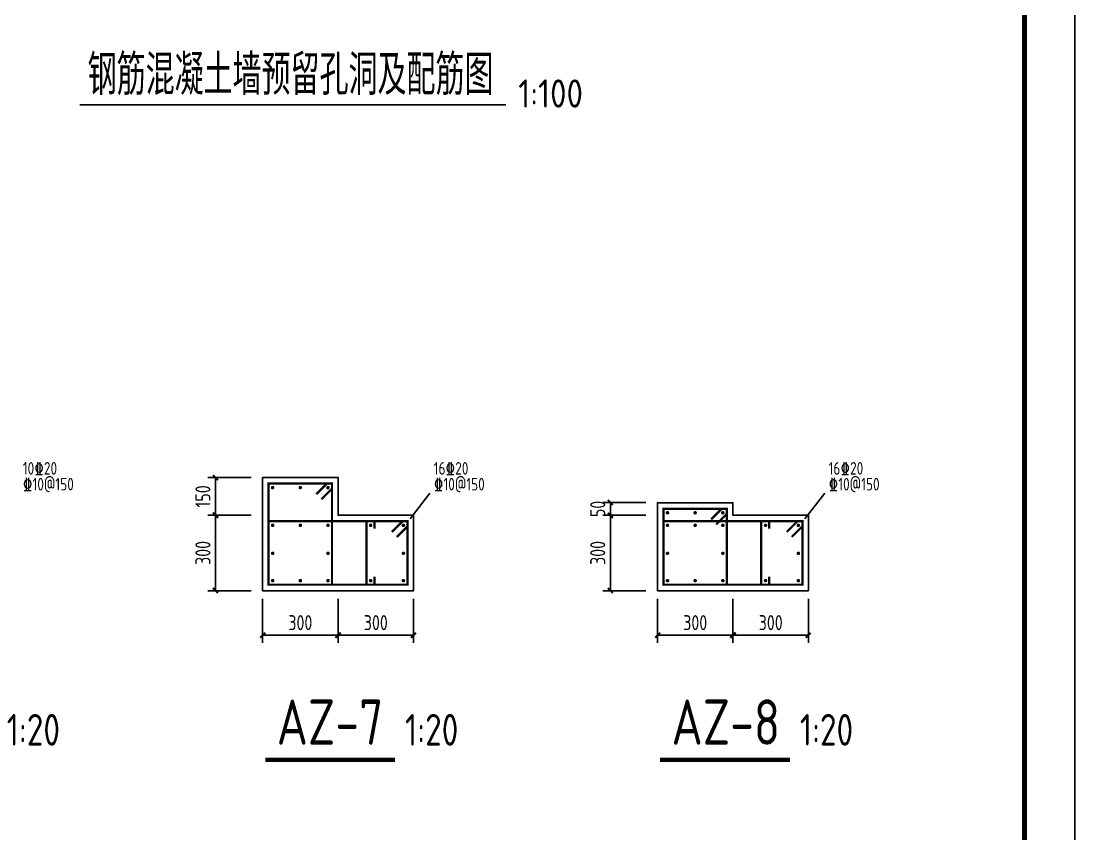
# Model space of a CAD drawing. Header units: millimetres. Extents: x 893615 to 897539, y 39650 to 40458.
# Drawn here: x 896379 to 896588.4, y 39811.8 to 39973.4 of the extents above; entities that cross this region are included whole.
import ezdxf

# ---------------------------------------------------------------- set-up
doc = ezdxf.new("R2010")
doc.units = ezdxf.units.MM
doc.header["$LTSCALE"] = 1000
doc.header["$MEASUREMENT"] = 0
for name, color, linetype in [('AXIS', 3, 'Continuous'), ('PUB_DIM', 3, 'Continuous'), ('PUB_TEXT', 7, 'Continuous'), ('文字', 7, 'Continuous'), ('柱', 2, 'Continuous'), ('柱__箍筋', 1, 'Continuous'), ('柱__纵筋', 1, 'Continuous'), ('柱__钢筋标注', 7, 'Continuous')]:
    doc.layers.add(name, color=color, linetype=linetype)
doc.styles.add('GBHZ', font='gbenor.shx', dxfattribs={"width": 0.9, "bigfont": 'gbcbig.shx'})
doc.styles.get("Standard").update_dxf_attribs({"font": 'gbenor.shx', "bigfont": 'gbcbig.shx'})
doc.dimstyles.new('Y20', dxfattribs={"dimscale": 0, "dimtxt": 3, "dimasz": 0.01, "dimexe": 1.5, "dimexo": 0.03, "dimgap": 1, "dimtad": 1, "dimdec": 0, "dimlfac": 20, "dimzin": 0, "dimdsep": 46, "dimtxsty": 'GBHZ', "dimblk1": 'DX', "dimblk2": 'DX', "dimsah": 1, "dimcen": 0.09, "dimdle": 1, "dimadec": 0, "dimazin": 0, "dimtfac": 1, "dimtdec": 0, "dimtix": 1, "dimtmove": 2, "dimatfit": 3, "dimldrblk": 'DX', "dimfxl": 0, "dimtolj": 1, "dimtzin": 0, "dimarcsym": 0})

# ---------------------------------------------------------------- blocks, each defined once
blk = doc.blocks.new('DX')
at = {"color": 0, "linetype": 'ByBlock', "const_width": 40}
blk.add_lwpolyline([(-54, -51), (46, 49)], dxfattribs=at)
blk = doc.blocks.new('*D384')
at = {"layer": 'AXIS', "color": 0, "lineweight": -2, "transparency": 16777216}
for p, q in [((896441.99, 39858.52), (896441.99, 39849.77)), ((896456.99, 39858.52), (896456.99, 39849.77)), ((896442, 39851.27), (896456.98, 39851.27))]:
    blk.add_line(p, q, dxfattribs=at)
at = {"layer": 'Defpoints', "color": 0, "transparency": 16777216}
for p in [(896441.99, 39858.55), (896456.99, 39858.55), (896456.99, 39851.27)]:
    blk.add_point(p, dxfattribs=at)
at = {"layer": 'AXIS', "color": 0, "lineweight": -2, "transparency": 16777216, "xscale": 0.01, "yscale": 0.01, "zscale": 0.01, "rotation": 180}
blk.add_blockref('DX', (896441.99, 39851.27), dxfattribs=at)
at = {"layer": 'AXIS', "color": 0, "lineweight": -2, "transparency": 16777216, "xscale": 0.01, "yscale": 0.01, "zscale": 0.01}
blk.add_blockref('DX', (896456.99, 39851.27), dxfattribs=at)
at = {"layer": 'AXIS', "color": 0, "transparency": 16777216, "insert": (896449.49, 39853.77), "char_height": 3, "attachment_point": 5, "style": 'GBHZ'}
blk.add_mtext('\\A1;300', dxfattribs=at)
blk = doc.blocks.new('*D385')
at = {"layer": 'AXIS', "color": 0, "lineweight": -2, "transparency": 16777216}
for p, q in [((896424.69, 39882.63), (896416.13, 39882.63)), ((896417.63, 39882.62), (896417.63, 39875.14)), ((896424.69, 39875.13), (896416.13, 39875.13))]:
    blk.add_line(p, q, dxfattribs=at)
at = {"layer": 'Defpoints', "color": 0, "transparency": 16777216}
for p in [(896424.72, 39882.63), (896417.63, 39875.13), (896424.72, 39875.13)]:
    blk.add_point(p, dxfattribs=at)
at = {"layer": 'AXIS', "color": 0, "lineweight": -2, "transparency": 16777216, "xscale": 0.01, "yscale": 0.01, "zscale": 0.01}
for p, rotation in [((896417.63, 39882.63), 90), ((896417.63, 39875.13), 270)]:
    blk.add_blockref('DX', p, dxfattribs=dict(at, rotation=rotation))
at = {"layer": 'AXIS', "color": 0, "transparency": 16777216, "insert": (896415.13, 39878.88), "char_height": 3, "attachment_point": 5, "rotation": 90, "style": 'GBHZ'}
blk.add_mtext('\\A1;150', dxfattribs=at)
blk = doc.blocks.new('*D386')
at = {"layer": 'AXIS', "color": 0, "lineweight": -2, "transparency": 16777216}
for p, q in [((896424.69, 39875.13), (896416.13, 39875.13)), ((896417.63, 39860.14), (896417.63, 39875.12)), ((896424.69, 39860.13), (896416.13, 39860.13))]:
    blk.add_line(p, q, dxfattribs=at)
at = {"layer": 'Defpoints', "color": 0, "transparency": 16777216}
for p in [(896417.63, 39875.13), (896424.72, 39875.13), (896424.72, 39860.13)]:
    blk.add_point(p, dxfattribs=at)
at = {"layer": 'AXIS', "color": 0, "lineweight": -2, "transparency": 16777216, "xscale": 0.01, "yscale": 0.01, "zscale": 0.01}
for p, rotation in [((896417.63, 39875.13), 90), ((896417.63, 39860.13), 270)]:
    blk.add_blockref('DX', p, dxfattribs=dict(at, rotation=rotation))
at = {"layer": 'AXIS', "color": 0, "transparency": 16777216, "insert": (896415.13, 39867.63), "char_height": 3, "attachment_point": 5, "rotation": 90, "style": 'GBHZ'}
blk.add_mtext('\\A1;300', dxfattribs=at)
blk = doc.blocks.new('*D387')
at = {"layer": 'AXIS', "color": 0, "lineweight": -2, "transparency": 16777216}
for p, q in [((896426.99, 39858.52), (896426.99, 39849.77)), ((896441.99, 39858.52), (896441.99, 39849.77)), ((896441.98, 39851.27), (896427, 39851.27))]:
    blk.add_line(p, q, dxfattribs=at)
at = {"layer": 'Defpoints', "color": 0, "transparency": 16777216}
for p in [(896426.99, 39858.55), (896441.99, 39858.55), (896426.99, 39851.27)]:
    blk.add_point(p, dxfattribs=at)
at = {"layer": 'AXIS', "color": 0, "lineweight": -2, "transparency": 16777216, "xscale": 0.01, "yscale": 0.01, "zscale": 0.01, "rotation": 180}
blk.add_blockref('DX', (896426.99, 39851.27), dxfattribs=at)
at = {"layer": 'AXIS', "color": 0, "lineweight": -2, "transparency": 16777216, "xscale": 0.01, "yscale": 0.01, "zscale": 0.01}
blk.add_blockref('DX', (896441.99, 39851.27), dxfattribs=at)
at = {"layer": 'AXIS', "color": 0, "transparency": 16777216, "insert": (896434.49, 39853.77), "char_height": 3, "attachment_point": 5, "style": 'GBHZ'}
blk.add_mtext('\\A1;300', dxfattribs=at)
blk = doc.blocks.new('*D388')
at = {"layer": 'AXIS', "color": 0, "lineweight": -2, "transparency": 16777216}
for p, q in [((896520.47, 39858.52), (896520.47, 39849.77)), ((896535.47, 39858.52), (896535.47, 39849.77)), ((896520.48, 39851.27), (896535.46, 39851.27))]:
    blk.add_line(p, q, dxfattribs=at)
at = {"layer": 'Defpoints', "color": 0, "transparency": 16777216}
for p in [(896520.47, 39858.55), (896535.47, 39858.55), (896535.47, 39851.27)]:
    blk.add_point(p, dxfattribs=at)
at = {"layer": 'AXIS', "color": 0, "lineweight": -2, "transparency": 16777216, "xscale": 0.01, "yscale": 0.01, "zscale": 0.01, "rotation": 180}
blk.add_blockref('DX', (896520.47, 39851.27), dxfattribs=at)
at = {"layer": 'AXIS', "color": 0, "lineweight": -2, "transparency": 16777216, "xscale": 0.01, "yscale": 0.01, "zscale": 0.01}
blk.add_blockref('DX', (896535.47, 39851.27), dxfattribs=at)
at = {"layer": 'AXIS', "color": 0, "transparency": 16777216, "insert": (896527.97, 39853.77), "char_height": 3, "attachment_point": 5, "style": 'GBHZ'}
blk.add_mtext('\\A1;300', dxfattribs=at)
blk = doc.blocks.new('*D389')
at = {"layer": 'AXIS', "color": 0, "lineweight": -2, "transparency": 16777216}
for p, q in [((896503.16, 39877.63), (896494.6, 39877.63)), ((896496.1, 39877.64), (896496.1, 39877.65)), ((896496.1, 39877.63), (896496.1, 39875.13)), ((896503.16, 39875.13), (896494.6, 39875.13)), ((896496.1, 39875.12), (896496.1, 39875.11))]:
    blk.add_line(p, q, dxfattribs=at)
at = {"layer": 'Defpoints', "color": 0, "transparency": 16777216}
for p in [(896503.19, 39877.63), (896496.1, 39875.13), (896503.19, 39875.13)]:
    blk.add_point(p, dxfattribs=at)
at = {"layer": 'AXIS', "color": 0, "lineweight": -2, "transparency": 16777216, "xscale": 0.01, "yscale": 0.01, "zscale": 0.01}
for p, rotation in [((896496.1, 39877.63), 270), ((896496.1, 39875.13), 90)]:
    blk.add_blockref('DX', p, dxfattribs=dict(at, rotation=rotation))
at = {"layer": 'AXIS', "color": 0, "transparency": 16777216, "insert": (896493.6, 39876.38), "char_height": 3, "attachment_point": 5, "rotation": 90, "style": 'GBHZ'}
blk.add_mtext('\\A1;50', dxfattribs=at)
blk = doc.blocks.new('*D390')
at = {"layer": 'AXIS', "color": 0, "lineweight": -2, "transparency": 16777216}
for p, q in [((896503.16, 39875.13), (896494.6, 39875.13)), ((896496.1, 39860.14), (896496.1, 39875.12)), ((896503.16, 39860.13), (896494.6, 39860.13))]:
    blk.add_line(p, q, dxfattribs=at)
at = {"layer": 'Defpoints', "color": 0, "transparency": 16777216}
for p in [(896496.1, 39875.13), (896503.19, 39875.13), (896503.19, 39860.13)]:
    blk.add_point(p, dxfattribs=at)
at = {"layer": 'AXIS', "color": 0, "lineweight": -2, "transparency": 16777216, "xscale": 0.01, "yscale": 0.01, "zscale": 0.01}
for p, rotation in [((896496.1, 39875.13), 90), ((896496.1, 39860.13), 270)]:
    blk.add_blockref('DX', p, dxfattribs=dict(at, rotation=rotation))
at = {"layer": 'AXIS', "color": 0, "transparency": 16777216, "insert": (896493.6, 39867.63), "char_height": 3, "attachment_point": 5, "rotation": 90, "style": 'GBHZ'}
blk.add_mtext('\\A1;300', dxfattribs=at)
blk = doc.blocks.new('*D391')
at = {"layer": 'AXIS', "color": 0, "lineweight": -2, "transparency": 16777216}
for p, q in [((896505.47, 39858.52), (896505.47, 39849.77)), ((896520.47, 39858.52), (896520.47, 39849.77)), ((896520.46, 39851.27), (896505.48, 39851.27))]:
    blk.add_line(p, q, dxfattribs=at)
at = {"layer": 'Defpoints', "color": 0, "transparency": 16777216}
for p in [(896505.47, 39858.55), (896520.47, 39858.55), (896505.47, 39851.27)]:
    blk.add_point(p, dxfattribs=at)
at = {"layer": 'AXIS', "color": 0, "lineweight": -2, "transparency": 16777216, "xscale": 0.01, "yscale": 0.01, "zscale": 0.01, "rotation": 180}
blk.add_blockref('DX', (896505.47, 39851.27), dxfattribs=at)
at = {"layer": 'AXIS', "color": 0, "lineweight": -2, "transparency": 16777216, "xscale": 0.01, "yscale": 0.01, "zscale": 0.01}
blk.add_blockref('DX', (896520.47, 39851.27), dxfattribs=at)
at = {"layer": 'AXIS', "color": 0, "transparency": 16777216, "insert": (896512.97, 39853.77), "char_height": 3, "attachment_point": 5, "style": 'GBHZ'}
blk.add_mtext('\\A1;300', dxfattribs=at)

msp = doc.modelspace()

# ---------------------------------------------------------------- linework, layer by layer
at = {"color": 0}
msp.add_line((896588.431, 40244.145), (896588.431, 39650.145), dxfattribs=at)
at = {"color": 0, "const_width": 1}
msp.add_lwpolyline([(896578.431, 39660.145), (895772.431, 39660.145), (895772.431, 40234.145), (896578.431, 40234.145)], close=True, dxfattribs=at)
at = {"layer": 'PUB_DIM', "const_width": 0.875}
for points in [[(896427.508, 39826.492), (896453.318, 39826.492)], [(896505.981, 39826.492), (896531.791, 39826.492)]]:
    msp.add_lwpolyline(points, dxfattribs=at)
at = {"layer": '文字', "color": 6, "const_width": 0.32}
msp.add_lwpolyline([(896390.622, 39956.742), (896475.35, 39956.742)], dxfattribs=at)
at = {"layer": '柱'}
for points in [[(896426.993, 39860.127), (896456.993, 39860.127), (896456.993, 39875.127), (896441.993, 39875.127), (896441.993, 39882.627), (896426.993, 39882.627), (896426.993, 39860.127)], [(896505.466, 39860.127), (896535.466, 39860.127), (896535.466, 39875.127), (896520.466, 39875.127), (896520.466, 39877.627), (896505.466, 39877.627), (896505.466, 39860.127)]]:
    msp.add_lwpolyline(points, dxfattribs=at)
at = {"layer": '柱__箍筋', "const_width": 0.35}
for points in [[(896428.984, 39880.797, -1), (896428.984, 39880.447, -1), (896428.984, 39880.797, -1)], [(896434.661, 39880.62, 1), (896434.311, 39880.62, 1), (896434.661, 39880.62, 1)], [(896439.984, 39880.797, -1), (896439.984, 39880.447, -1), (896439.984, 39880.797, -1)], [(896507.457, 39875.797, -1), (896507.457, 39875.447, -1), (896507.457, 39875.797, -1)], [(896513.135, 39875.62, 1), (896512.785, 39875.62, 1), (896513.135, 39875.62, 1)], [(896518.457, 39875.797, -1), (896518.457, 39875.447, -1), (896518.457, 39875.797, -1)], [(896429.162, 39873.118, 1), (896428.812, 39873.118, 1), (896429.162, 39873.118, 1)], [(896434.661, 39873.118, 1), (896434.311, 39873.118, 1), (896434.661, 39873.118, 1)], [(896439.987, 39873.293, -1), (896439.987, 39872.943, -1), (896439.987, 39873.293, -1)], [(896448.646, 39873.118, 1), (896448.296, 39873.118, 1), (896448.646, 39873.118, 1)], [(896455.162, 39873.118, 1), (896454.812, 39873.118, 1), (896455.162, 39873.118, 1)], [(896507.636, 39873.118, 1), (896507.286, 39873.118, 1), (896507.636, 39873.118, 1)], [(896513.134, 39873.118, 1), (896512.784, 39873.118, 1), (896513.134, 39873.118, 1)], [(896518.461, 39873.293, -1), (896518.461, 39872.943, -1), (896518.461, 39873.293, -1)], [(896527.119, 39873.118, 1), (896526.769, 39873.118, 1), (896527.119, 39873.118, 1)], [(896533.636, 39873.118, 1), (896533.286, 39873.118, 1), (896533.636, 39873.118, 1)], [(896429.162, 39867.554, 1), (896428.812, 39867.554, 1), (896429.162, 39867.554, 1)], [(896439.987, 39867.729, -1), (896439.987, 39867.379, -1), (896439.987, 39867.729, -1)], [(896454.99, 39867.729, -1), (896454.99, 39867.379, -1), (896454.99, 39867.729, -1)], [(896507.636, 39867.554, 1), (896507.286, 39867.554, 1), (896507.636, 39867.554, 1)], [(896518.461, 39867.729, -1), (896518.461, 39867.379, -1), (896518.461, 39867.729, -1)], [(896533.463, 39867.729, -1), (896533.463, 39867.379, -1), (896533.463, 39867.729, -1)], [(896429.163, 39862.118, 1), (896428.813, 39862.118, 1), (896429.163, 39862.118, 1)], [(896434.661, 39862.118, 1), (896434.311, 39862.118, 1), (896434.661, 39862.118, 1)], [(896439.984, 39862.297, -1), (896439.984, 39861.947, -1), (896439.984, 39862.297, -1)], [(896448.646, 39862.118, 1), (896448.296, 39862.118, 1), (896448.646, 39862.118, 1)], [(896455.163, 39862.118, 1), (896454.813, 39862.118, 1), (896455.163, 39862.118, 1)], [(896507.636, 39862.118, 1), (896507.286, 39862.118, 1), (896507.636, 39862.118, 1)], [(896513.135, 39862.118, 1), (896512.785, 39862.118, 1), (896513.135, 39862.118, 1)], [(896518.457, 39862.297, -1), (896518.457, 39861.947, -1), (896518.457, 39862.297, -1)], [(896527.119, 39862.118, 1), (896526.769, 39862.118, 1), (896527.119, 39862.118, 1)], [(896533.636, 39862.118, 1), (896533.286, 39862.118, 1), (896533.636, 39862.118, 1)]]:
    msp.add_lwpolyline(points, format="xyb", dxfattribs=at)
at = {"layer": '柱__纵筋', "const_width": 0.45}
for points in [[(896428.19, 39861.327), (896428.19, 39881.427), (896440.79, 39881.427), (896440.79, 39861.327), (896428.19, 39861.327)], [(896437.67, 39879.304), (896439.79, 39881.427)], [(896438.67, 39878.305), (896440.79, 39880.427)], [(896506.664, 39861.327), (896506.664, 39876.427), (896519.264, 39876.427), (896519.264, 39861.327), (896506.664, 39861.327)], [(896516.143, 39874.304), (896518.263, 39876.427)], [(896517.143, 39873.305), (896519.264, 39875.427)], [(896428.193, 39861.325), (896455.793, 39861.325), (896455.793, 39873.925), (896428.193, 39873.925), (896428.193, 39861.325)], [(896447.622, 39861.325), (896447.622, 39873.925)], [(896449.216, 39873.925), (896449.216, 39872.456)], [(896452.67, 39871.804), (896454.793, 39873.925)], [(896453.67, 39870.804), (896455.792, 39872.925)], [(896506.666, 39861.325), (896534.266, 39861.325), (896534.266, 39873.925), (896506.666, 39873.925), (896506.666, 39861.325)], [(896526.095, 39861.325), (896526.095, 39873.925)], [(896527.689, 39873.925), (896527.689, 39872.456)], [(896531.144, 39871.804), (896533.266, 39873.925)], [(896532.143, 39870.804), (896534.265, 39872.925)], [(896449.216, 39862.914), (896449.216, 39861.445)], [(896527.689, 39862.914), (896527.689, 39861.445)]]:
    msp.add_lwpolyline(points, dxfattribs=at)
at = {"layer": '柱__钢筋标注'}
for p, q in [((896456.286, 39874.418), (896460.244, 39879.499)), ((896534.759, 39874.418), (896538.717, 39879.499))]:
    msp.add_line(p, q, dxfattribs=at)

# ---------------------------------------------------------------- texts
at = {"layer": 'PUB_TEXT', "width": 0.9}
for s, height, p in [('AZ-7', 9, (896429.789, 39829.504)), ('AZ-8', 9, (896508.262, 39829.504)), ('1:20', 6.3, (896376.134, 39829.316)), ('1:20', 6.3, (896455.296, 39829.316)), ('1:20', 6.3, (896533.769, 39829.316))]:
    msp.add_text(s, height=height, dxfattribs=at).set_placement(p)
at = {"layer": '文字', "color": 6, "style": 'GBHZ'}
for s, height, p in [('钢筋混凝土墙预留孔洞及配筋图', 8, (896392.23, 39958.694)), ('1:100', 5.6, (896477.799, 39956.178))]:
    msp.add_text(s, height=height, dxfattribs=at).set_placement(p)
at = {"layer": '柱__钢筋标注', "width": 0.9}
for s, p in [('10%%13220', (896379.334, 39883.199)), ('16%%13220', (896460.996, 39883.199)), ('16%%13220', (896539.469, 39883.199)), ('%%13210@150', (896379.334, 39880.048)), ('%%13210@150', (896460.996, 39880.048)), ('%%13210@150', (896539.469, 39880.048))]:
    msp.add_text(s, height=2.5, dxfattribs=at).set_placement(p)

# ---------------------------------------------------------------- dimensions: what is measured, and where the dimension line sits
at = {"layer": 'AXIS'}
for base, p1, p2, angle, picture, middle in [((896417.628, 39875.127), (896424.722, 39882.627), (896424.722, 39875.127), 270, '*D385', (896415.128, 39878.877)), ((896496.101, 39875.127), (896503.195, 39877.627), (896503.195, 39875.127), 270, '*D389', (896493.601, 39876.377)), ((896417.628, 39875.127), (896424.722, 39860.127), (896424.722, 39875.127), 90, '*D386', (896415.128, 39867.627)), ((896496.101, 39875.127), (896503.195, 39860.127), (896503.195, 39875.127), 90, '*D390', (896493.601, 39867.627)), ((896426.993, 39851.267), (896441.993, 39858.548), (896426.993, 39858.548), 180, '*D387', (896434.493, 39853.767)), ((896505.466, 39851.267), (896520.466, 39858.548), (896505.466, 39858.548), 180, '*D391', (896512.966, 39853.767))]:
    dim = msp.add_linear_dim(base=base, p1=p1, p2=p2, angle=angle, dimstyle='Y20', override={"dimscale": 1}, dxfattribs=at)
    dim.commit()
    dim.dimension.update_dxf_attribs({"geometry": picture, "text_midpoint": middle})
for base, p1, p2, picture, middle in [((896456.993, 39851.267), (896441.993, 39858.548), (896456.993, 39858.548), '*D384', (896449.493, 39853.767)), ((896535.466, 39851.267), (896520.466, 39858.548), (896535.466, 39858.548), '*D388', (896527.966, 39853.767))]:
    dim = msp.add_linear_dim(base=base, p1=p1, p2=p2, dimstyle='Y20', override={"dimscale": 1}, dxfattribs=at)
    dim.commit()
    dim.dimension.update_dxf_attribs({"geometry": picture, "text_midpoint": middle})

doc.saveas('drawing.dxf')
